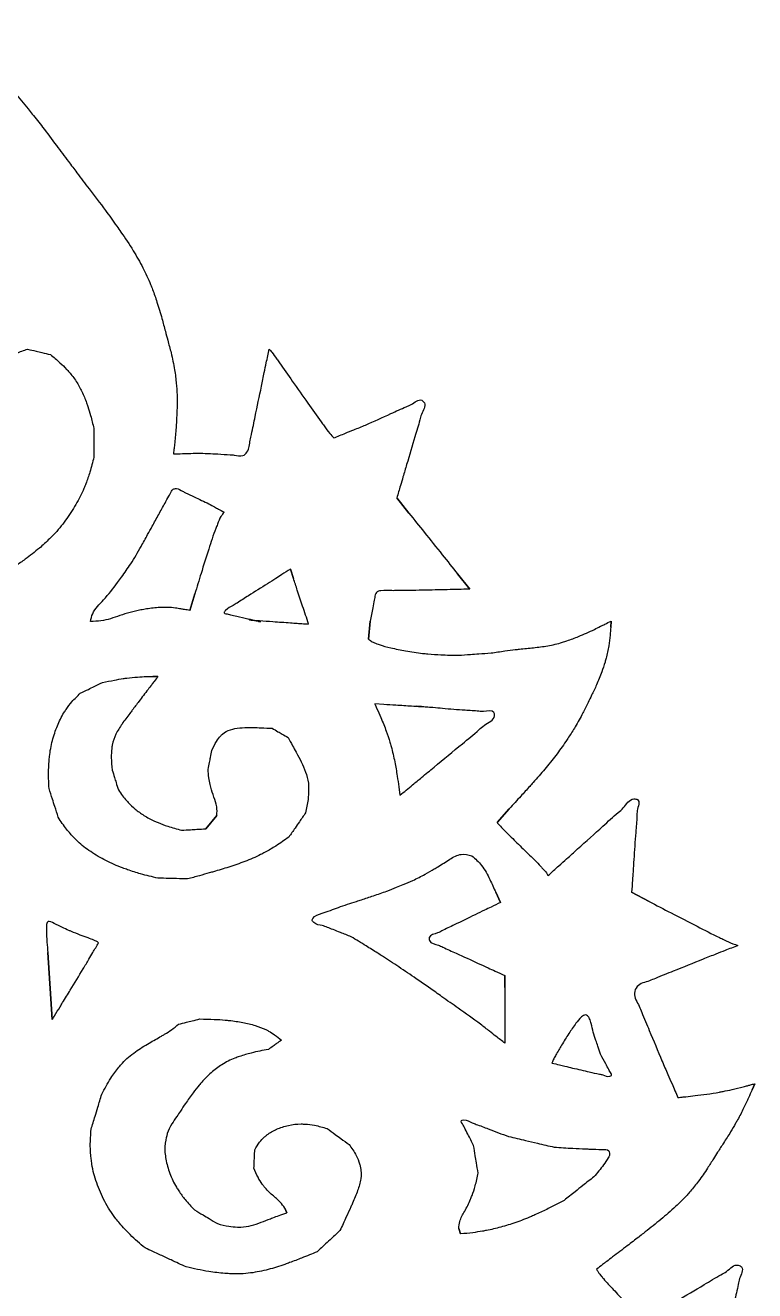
# Model space of a CAD drawing. Extents: x 0 to 195, y 4 to 248.
# Drawn here: x 103.7 to 152.2, y 163 to 247 of the extents above; entities that cross this region are included whole.
import ezdxf

# ---------------------------------------------------------------- set-up
doc = ezdxf.new("R2010")
doc.units = 0
doc.layers.add('layer_1', color=7, linetype='CONTINUOUS')

msp = doc.modelspace()

# ---------------------------------------------------------------- linework, layer by layer
at = {"layer": 'layer_1', "color": 1}
for points in [[(128.397642, 215.655636), (129.204609, 214.646909)], [(121.534678, 210.316562), (121.332663, 210.922674)], [(132.43224, 210.612241), (133.239274, 209.603513)], [(114.993817, 209.28095), (114.665665, 208.195112)], [(118.6285, 207.55981), (118.6285, 207.559815)], [(126.632314, 207.485492), (126.531434, 206.275004)], [(142.619904, 207.485492), (142.594532, 207.081976)], [(108.074295, 207.462542), (108.074295, 207.462542)], [(119.362746, 207.437503), (119.211233, 207.462536)], [(122.544892, 207.285989), (122.544892, 207.285989)], [(112.215773, 203.801058), (112.544243, 203.801058)], [(135.862019, 195.028169), (135.054982, 194.120255)], [(115.726392, 193.699391), (116.458626, 194.58315)], [(133.378486, 191.906495), (133.378486, 191.906495)], [(134.969367, 189.481969), (135.272457, 188.800295)], [(143.981722, 189.480377), (145.141774, 188.875098)], [(105.233305, 185.479324), (105.536395, 181.034765)], [(135.575479, 183.951636), (135.575479, 183.168565)], [(140.286665, 180.782246), (140.286665, 180.782246)], [(152.15225, 176.770852), (151.975553, 176.367337)], [(121.092512, 168.193185), (120.966059, 168.52133)], [(132.636637, 166.804319), (132.510184, 167.157912)]]:
    msp.add_lwpolyline(points, close=True, dxfattribs=at)
for points in [[(127.545063, 201.944578), (126.938945, 201.982726)], [(128.529826, 196.477454), (128.605778, 195.921846)]]:
    msp.add_lwpolyline(points, dxfattribs=at)
for points, knots in [([(98.898963, 247.030761), (99.270554, 246.625912), (99.910985, 245.928161), (100.658354, 245.120777), (101.360749, 244.364648), (102.105834, 243.569544), (103.047625, 242.534559), (103.738088, 241.727438), (104.349794, 240.965723), (104.979642, 240.164776), (105.501631, 239.462566), (105.802702, 239.057548)], [0, 0, 0, 0, 1.648587, 2.841312, 3.300578, 4.744682, 6.110241, 7.498381, 7.930136, 9.041004, 10.554913, 10.554913, 10.554913, 10.554913]), ([(105.802702, 239.057548), (106.070407, 238.702574), (106.525503, 238.099119), (107.24845, 237.140807), (107.703731, 236.537499), (107.971543, 236.182612)], [0, 0, 0, 0, 1.333811, 2.267473, 3.601267, 3.601267, 3.601267, 3.601267]), ([(107.971543, 236.182612), (108.336356, 235.704322), (108.95997, 234.886729), (109.657461, 233.92187), (110.28217, 233.037627), (110.884976, 232.126574), (111.548252, 230.966981), (111.955234, 230.096306), (112.25036, 229.3323), (112.521216, 228.581496), (112.707741, 227.927938), (112.813176, 227.558511)], [0, 0, 0, 0, 1.804544, 3.084704, 3.571359, 5.05258, 6.359951, 7.575983, 7.930842, 8.816995, 9.96917, 9.96917, 9.96917, 9.96917]), ([(112.813176, 227.558511), (112.887883, 227.27827), (113.014879, 226.801882), (113.216618, 226.045329), (113.343664, 225.56902), (113.418393, 225.288852)], [0, 0, 0, 0, 0.870084, 1.479075, 2.348966, 2.348966, 2.348966, 2.348966]), ([(100.964886, 221.238779), (100.949805, 221.458472), (100.922367, 221.858193), (100.994158, 222.330095), (101.105212, 222.850421), (101.349583, 223.455088), (101.803119, 224.186962), (102.259287, 224.682575), (102.72708, 225.015612), (103.199108, 225.301672), (103.643317, 225.448728), (103.894124, 225.531757)], [0, 0, 0, 0, 0.658524, 1.198158, 1.424181, 2.25469, 3.135294, 4.001157, 4.248332, 4.857424, 5.647301, 5.647301, 5.647301, 5.647301]), ([(103.894124, 225.531757), (104.08119, 225.48806), (104.399202, 225.413774), (104.904308, 225.295931), (105.222356, 225.221822), (105.409443, 225.178229)], [0, 0, 0, 0, 0.576307, 0.979718, 1.556012, 1.556012, 1.556012, 1.556012]), ([(105.409443, 225.178229), (105.624471, 224.999216), (105.997999, 224.688253), (106.398161, 224.286735), (106.771691, 223.884939), (107.135402, 223.403179), (107.520409, 222.712628), (107.751357, 222.146533), (107.929685, 221.610695), (108.102047, 221.049946), (108.220364, 220.560776), (108.288502, 220.279068)], [0, 0, 0, 0, 0.838889, 1.457239, 1.698822, 2.484663, 3.260324, 4.064817, 4.314428, 4.954608, 5.823891, 5.823891, 5.823891, 5.823891]), ([(113.418393, 225.288852), (113.503561, 224.914379), (113.658154, 224.234662), (113.75177, 223.4127), (113.826159, 222.515698), (113.820472, 221.496115), (113.749567, 220.285812), (113.673807, 219.471961), (113.620008, 218.978806), (113.602009, 218.767696), (113.57654, 218.620491), (113.569709, 218.581011)], [0, 0, 0, 0, 1.151178, 2.08954, 2.478422, 3.851283, 5.142123, 6.115825, 6.302673, 6.630575, 6.750749, 6.750749, 6.750749, 6.750749]), ([(119.420077, 223.069569), (119.48235, 223.374646), (119.58822, 223.893301), (119.756352, 224.717107), (119.862204, 225.235839), (119.924473, 225.540989)], [0, 0, 0, 0, 0.934103, 1.58805, 2.522366, 2.522366, 2.522366, 2.522366]), ([(119.924473, 225.540989), (119.984082, 225.470616), (120.163382, 225.258938), (120.379067, 224.947461), (120.837326, 224.311409), (121.518089, 223.332551), (122.441035, 222.020263), (123.138533, 221.02439), (123.632222, 220.35608), (123.894954, 219.99082), (124.123077, 219.737996), (124.211335, 219.640182)], [0, 0, 0, 0, 0.276576, 0.831926, 1.135152, 2.628782, 4.40831, 5.948696, 6.275456, 6.901451, 7.296467, 7.296467, 7.296467, 7.296467]), ([(115.183715, 218.631449), (115.631541, 218.617051), (116.348367, 218.594005), (117.158636, 218.533599), (117.703405, 218.510188), (118.134644, 218.361464), (118.60759, 218.80591), (118.621572, 219.35905), (118.813165, 220.140771), (119.0528, 221.339793), (119.27839, 222.402261), (119.420077, 223.069569)], [0, 0, 0, 0, 1.345873, 2.154316, 2.424172, 3.002521, 3.362399, 4.176629, 4.575983, 5.788613, 7.836386, 7.836386, 7.836386, 7.836386]), ([(126.329673, 220.497658), (126.889299, 220.74445), (127.784721, 221.139325), (128.798168, 221.629454), (129.467145, 221.876209), (129.915127, 222.311742), (130.412668, 221.823232), (130.040408, 221.325865), (129.875976, 220.590993), (129.512287, 219.474868), (129.156508, 218.217554), (128.834374, 217.135093), (128.616126, 216.395404), (128.478561, 215.929622), (128.397642, 215.655636)], [0, 0, 0, 0, 1.843296, 2.949337, 3.318037, 4.069254, 4.314297, 5.102435, 5.488088, 6.645007, 8.573132, 9.430222, 10.030159, 10.887178, 10.887178, 10.887178, 10.887178]), ([(108.288502, 220.279068), (108.288502, 220.042104), (108.288502, 219.63927), (108.288502, 218.999487), (108.288502, 218.596667), (108.288502, 218.359717)], [0, 0, 0, 0, 0.710892, 1.208502, 1.919351, 1.919351, 1.919351, 1.919351]), ([(124.211335, 219.640182), (124.472862, 219.746), (124.917466, 219.925894), (125.623579, 220.211719), (126.068153, 220.391754), (126.329673, 220.497658)], [0, 0, 0, 0, 0.846371, 1.438857, 2.285305, 2.285305, 2.285305, 2.285305]), ([(113.569709, 218.581011), (113.768977, 218.587186), (114.107728, 218.597684), (114.64573, 218.614497), (114.984463, 218.625171), (115.183715, 218.631449)], [0, 0, 0, 0, 0.598091, 1.016741, 1.614794, 1.614794, 1.614794, 1.614794]), ([(108.288502, 218.359717), (108.208371, 218.029158), (108.063885, 217.433123), (107.81745, 216.750215), (107.528554, 216.022063), (107.106397, 215.194214), (106.432658, 214.159206), (105.823117, 213.415411), (105.222962, 212.816068), (104.619324, 212.252944), (104.058984, 211.830129), (103.742935, 211.591648)], [0, 0, 0, 0, 1.019603, 1.838458, 2.175079, 3.369707, 4.617492, 5.875433, 6.24448, 7.161914, 8.348842, 8.348842, 8.348842, 8.348842]), ([(112.594739, 214.559087), (112.735647, 214.810711), (112.961103, 215.213314), (113.209567, 215.674173), (113.388029, 215.973367), (113.477001, 216.248257), (113.859299, 216.311907), (114.11157, 216.126803), (114.509644, 215.949682), (115.088607, 215.66472), (115.605401, 215.419482), (115.928395, 215.266209)], [0, 0, 0, 0, 0.866704, 1.386741, 1.560091, 1.928251, 2.149081, 2.603718, 2.818355, 3.462252, 4.535391, 4.535391, 4.535391, 4.535391]), ([(115.928395, 215.266209), (116.05311, 215.197574), (116.265113, 215.080899), (116.60185, 214.895696), (116.813886, 214.779153), (116.938607, 214.710601)], [0, 0, 0, 0, 0.42706, 0.725966, 1.152921, 1.152921, 1.152921, 1.152921]), ([(111.433013, 212.437654), (111.576401, 212.699563), (111.820166, 213.144816), (112.207408, 213.85196), (112.451281, 214.297185), (112.594739, 214.559087)], [0, 0, 0, 0, 0.895772, 1.522841, 2.418695, 2.418695, 2.418695, 2.418695]), ([(116.938607, 214.710601), (116.863689, 214.619414), (116.666883, 214.379869), (116.528145, 213.988408), (116.239888, 213.272425), (115.891057, 212.179836), (115.432231, 210.731456), (115.131695, 209.737125), (114.993817, 209.28095)], [0, 0, 0, 0, 0.352109, 0.924976, 1.227433, 2.672202, 4.358603, 5.788099, 5.788099, 5.788099, 5.788099]), ([(129.204609, 214.646909), (129.543316, 214.223514), (130.28049, 213.302023), (131.35636, 211.957128), (132.093533, 211.035636), (132.43224, 210.612241)], [0, 0, 0, 0, 1.626616, 3.540217, 5.166832, 5.166832, 5.166832, 5.166832]), ([(108.074295, 207.462542), (108.110702, 207.635961), (108.228724, 208.198128), (109.043321, 208.953122), (109.661853, 209.759593), (110.25497, 210.561178), (110.799171, 211.346985), (111.206105, 212.047207), (111.433013, 212.437654)], [0, 0, 0, 0, 0.524114, 1.699007, 3.174407, 3.612563, 4.686881, 6.040975, 6.040975, 6.040975, 6.040975]), ([(103.742935, 211.591648), (103.530926, 211.441988), (103.170507, 211.187565), (102.598062, 210.783488), (102.237623, 210.529075), (102.025598, 210.379418)], [0, 0, 0, 0, 0.778532, 1.323516, 2.102081, 2.102081, 2.102081, 2.102081]), ([(121.332663, 210.922674), (121.145597, 210.804168), (120.82759, 210.602711), (120.322492, 210.282694), (119.583475, 209.815699), (118.723373, 209.264479), (117.96528, 208.798029), (117.454929, 208.4533), (117.143943, 208.347831), (116.86017, 207.969795), (117.187088, 207.957754), (117.443954, 207.883621), (117.891229, 207.787371), (118.370656, 207.670444), (118.790358, 207.572196), (119.076424, 207.504819), (119.256692, 207.462437), (119.362746, 207.437503)], [0, 0, 0, 0, 0.664346, 1.12937, 1.793663, 3.288162, 4.184962, 4.483925, 5.10362, 5.276581, 5.564566, 5.711626, 6.152694, 6.88761, 7.214201, 7.442889, 7.76969, 7.76969, 7.76969, 7.76969]), ([(122.544892, 207.285989), (122.412704, 207.682583), (122.163292, 208.430877), (121.826555, 209.441068), (121.621992, 210.054661), (121.534678, 210.316562)], [0, 0, 0, 0, 1.25413, 2.366294, 3.194512, 3.194512, 3.194512, 3.194512]), ([(133.239274, 209.603513), (132.98393, 209.597236), (132.549875, 209.586564), (131.860526, 209.569764), (130.852448, 209.545272), (129.67675, 209.517542), (128.646048, 209.508865), (127.937627, 209.496345), (127.499076, 209.538378), (126.977802, 209.432879), (126.949844, 209.103726), (126.87651, 208.766659), (126.778193, 208.239769), (126.688616, 207.776607), (126.632314, 207.485492)], [0, 0, 0, 0, 0.766272, 1.30257, 2.068579, 3.792011, 4.826039, 5.170725, 5.901963, 6.214816, 6.573728, 6.746992, 7.274078, 8.165939, 8.165939, 8.165939, 8.165939]), ([(114.665665, 208.195112), (114.547167, 208.213882), (114.345737, 208.24579), (114.025674, 208.295165), (113.488833, 208.389899), (112.723117, 208.404179), (111.957473, 208.317988), (111.059549, 208.162588), (110.054235, 207.890358), (108.97179, 207.468733), (108.305989, 207.46414), (108.074295, 207.462542)], [0, 0, 0, 0, 0.359922, 0.611817, 0.971597, 1.994568, 2.892935, 3.281288, 4.726736, 6.021685, 6.712835, 6.712835, 6.712835, 6.712835]), ([(118.6285, 207.559815), (118.662363, 207.557443), (118.730089, 207.552699), (118.831676, 207.545578), (119.018314, 207.532595), (119.468331, 207.501057), (120.270879, 207.444954), (121.103168, 207.386843), (121.742231, 207.341938), (122.143559, 207.313899), (122.396251, 207.296326), (122.544892, 207.285989)], [0, 0, 0, 0, 0.101838, 0.203675, 0.30551, 0.663104, 1.557037, 2.719032, 3.166047, 3.478953, 3.925953, 3.925953, 3.925953, 3.925953]), ([(119.211233, 207.462536), (119.160536, 207.47104), (119.043141, 207.490731), (118.848888, 207.523103), (118.705339, 207.547012), (118.6285, 207.55981)], [0, 0, 0, 0, 0.154216, 0.357105, 0.590795, 0.590795, 0.590795, 0.590795]), ([(134.65152, 205.36709), (134.956653, 205.412741), (135.493565, 205.493069), (136.124668, 205.571508), (136.759285, 205.644951), (137.477449, 205.709126), (138.433387, 205.831585), (139.175354, 205.998495), (139.855747, 206.224555), (140.570149, 206.491522), (141.307963, 206.826052), (141.880017, 207.115793), (142.250087, 207.300343), (142.482929, 207.416916), (142.619904, 207.485492)], [0, 0, 0, 0, 0.925547, 1.628592, 1.90775, 2.842071, 3.791465, 4.797872, 5.116265, 5.941974, 7.08472, 7.544131, 7.865767, 8.325312, 8.325312, 8.325312, 8.325312]), ([(142.594532, 207.081976), (142.582931, 206.906874), (142.555439, 206.491913), (142.468709, 205.799243), (142.347877, 205.19893), (142.179925, 204.624803), (141.986426, 204.029893), (141.780518, 203.534399), (141.661945, 203.249068)], [0, 0, 0, 0, 0.526383, 1.247431, 2.093019, 2.35935, 3.041822, 3.968386, 3.968386, 3.968386, 3.968386]), ([(126.531434, 206.275004), (126.605314, 206.218427), (126.771117, 206.091455), (127.022485, 205.999892), (127.429339, 205.850346), (128.066871, 205.68548), (129.024795, 205.485588), (129.84982, 205.364422), (130.632992, 205.292326), (131.422632, 205.234796), (132.098393, 205.222669), (132.482679, 205.215773)], [0, 0, 0, 0, 0.277763, 0.623361, 0.794125, 1.579851, 2.593045, 3.73102, 4.078134, 4.952527, 6.105342, 6.105342, 6.105342, 6.105342]), ([(132.482679, 205.215773), (132.750395, 205.23441), (133.205543, 205.266094), (133.92849, 205.316533), (134.383719, 205.348364), (134.65152, 205.36709)], [0, 0, 0, 0, 0.805091, 1.36875, 2.174113, 2.174113, 2.174113, 2.174113]), ([(107.392565, 202.689839), (107.573368, 202.77715), (107.880755, 202.925588), (108.369027, 203.161316), (108.676501, 203.309723), (108.85738, 203.397026)], [0, 0, 0, 0, 0.602344, 1.024052, 1.626591, 1.626591, 1.626591, 1.626591]), ([(108.85738, 203.397026), (109.123772, 203.455652), (109.584233, 203.556986), (110.124975, 203.648683), (110.634516, 203.725254), (111.148622, 203.773877), (111.73029, 203.799615), (112.072716, 203.800633), (112.215773, 203.801058)], [0, 0, 0, 0, 0.818169, 1.414212, 1.644921, 2.363894, 2.961959, 3.391104, 3.391104, 3.391104, 3.391104]), ([(112.544243, 203.801058), (112.463141, 203.69502), (112.32529, 203.514782), (112.106428, 203.228562), (111.766335, 202.783933), (111.337371, 202.221522), (110.933617, 201.690919), (110.556725, 201.194318), (110.16582, 200.680543), (109.740231, 199.994805), (109.533705, 199.429588), (109.462242, 198.903409), (109.42663, 198.344895), (109.481842, 197.866996), (109.513998, 197.588664)], [0, 0, 0, 0, 0.400494, 0.680734, 1.080925, 2.079846, 2.802738, 3.081139, 3.950209, 4.738617, 5.49676, 5.729296, 6.330659, 7.16937, 7.16937, 7.16937, 7.16937]), ([(105.321624, 196.376435), (105.301897, 196.716849), (105.266993, 197.31919), (105.303328, 198.02734), (105.366471, 198.748255), (105.521915, 199.545292), (105.842591, 200.521433), (106.17383, 201.208845), (106.521575, 201.727411), (106.858225, 202.181397), (107.202746, 202.509221), (107.392565, 202.689839)], [0, 0, 0, 0, 1.022142, 1.80862, 2.124238, 3.193134, 4.23436, 5.202022, 5.468, 6.107383, 6.891896, 6.891896, 6.891896, 6.891896]), ([(141.661945, 203.249068), (141.54986, 203.018645), (141.359325, 202.626947), (141.056709, 202.004901), (140.866171, 201.613282), (140.754096, 201.38293)], [0, 0, 0, 0, 0.768715, 1.306743, 2.07525, 2.07525, 2.07525, 2.07525]), ([(126.938945, 201.982726), (126.943935, 201.971502), (126.983852, 201.881706), (127.11812, 201.578447), (127.38473, 200.993799), (127.684187, 200.240412), (127.895661, 199.594551), (128.096368, 198.918521), (128.264286, 198.166043), (128.42009, 197.270823), (128.49677, 196.716442), (128.529826, 196.477454)], [0, 0, 0, 0, 0.03685, 0.294803, 0.994959, 1.964485, 2.724927, 3.033025, 4.079855, 5.03498, 5.758721, 5.758721, 5.758721, 5.758721]), ([(130.575311, 201.755255), (130.178746, 201.780079), (129.43054, 201.826915), (128.420455, 201.889974), (127.806936, 201.928243), (127.545063, 201.944578)], [0, 0, 0, 0, 1.192023, 2.249011, 3.036157, 3.036157, 3.036157, 3.036157]), ([(131.434012, 201.679704), (131.221987, 201.698356), (130.861547, 201.730065), (130.289101, 201.78057), (129.928684, 201.812459), (129.716675, 201.831218)], [0, 0, 0, 0, 0.638531, 1.085496, 1.724007, 1.724007, 1.724007, 1.724007]), ([(130.878401, 197.790755), (131.497712, 198.309557), (132.482428, 199.134461), (133.633766, 200.043392), (134.286985, 200.682991), (134.950546, 200.918113), (134.830269, 201.626585), (134.26013, 201.442861), (133.657919, 201.524585), (132.727529, 201.562097), (131.928461, 201.634749), (131.434012, 201.679704)], [0, 0, 0, 0, 2.432641, 3.867944, 4.339039, 5.258878, 5.488179, 6.165824, 6.480657, 7.40318, 8.900596, 8.900596, 8.900596, 8.900596]), ([(140.754096, 201.38293), (140.584486, 201.075603), (140.282458, 200.52834), (139.891051, 199.905224), (139.472632, 199.264848), (138.952722, 198.554757), (138.222521, 197.651644), (137.634524, 196.973675), (137.101609, 196.377274), (136.575374, 195.79437), (136.119583, 195.304814), (135.862019, 195.028169)], [0, 0, 0, 0, 1.052846, 1.874819, 2.206732, 3.34766, 4.512743, 5.690283, 6.039487, 6.912185, 8.046119, 8.046119, 8.046119, 8.046119]), ([(116.130481, 198.90196), (116.219192, 199.106182), (116.369699, 199.452663), (116.641992, 199.796747), (116.930836, 200.087937), (117.360602, 200.30111), (117.98835, 200.407434), (118.497774, 200.419071), (118.975546, 200.414147), (119.464137, 200.403128), (119.881661, 200.379755), (120.120434, 200.366389)], [0, 0, 0, 0, 0.664856, 1.127987, 1.305878, 1.89306, 2.522295, 3.207429, 3.418828, 3.955891, 4.673287, 4.673287, 4.673287, 4.673287]), ([(120.120434, 200.366389), (120.251342, 200.291564), (120.47391, 200.164347), (120.827482, 199.96231), (121.050152, 199.835109), (121.181149, 199.760277)], [0, 0, 0, 0, 0.452351, 0.769081, 1.221674, 1.221674, 1.221674, 1.221674]), ([(121.181149, 199.760277), (121.280646, 199.577676), (121.459227, 199.249938), (121.669386, 198.862665), (121.892333, 198.451287), (122.152625, 197.969533), (122.432212, 197.284532), (122.547628, 196.704495), (122.550858, 196.151463), (122.516071, 195.55594), (122.406779, 195.053747), (122.342875, 194.760106)], [0, 0, 0, 0, 0.623848, 1.119709, 1.321831, 2.027655, 2.761366, 3.53543, 3.780517, 4.419755, 5.319802, 5.319802, 5.319802, 5.319802]), ([(115.877895, 197.639165), (115.909034, 197.795032), (115.961978, 198.060034), (116.046173, 198.480965), (116.099254, 198.746025), (116.130481, 198.90196)], [0, 0, 0, 0, 0.47684, 0.810717, 1.287808, 1.287808, 1.287808, 1.287808]), ([(109.513998, 197.588664), (109.563878, 197.426535), (109.648674, 197.150915), (109.783374, 196.713168), (109.868198, 196.437553), (109.918095, 196.275425)], [0, 0, 0, 0, 0.508886, 0.86511, 1.374006, 1.374006, 1.374006, 1.374006]), ([(116.458626, 194.58315), (116.467284, 194.778118), (116.485903, 195.197367), (116.262967, 195.810789), (116.092188, 196.29258), (115.986868, 196.722394), (115.907296, 197.116167), (115.888323, 197.453669), (115.877895, 197.639165)], [0, 0, 0, 0, 0.58013, 1.24748, 1.928352, 2.118255, 2.574354, 3.130945, 3.130945, 3.130945, 3.130945]), ([(128.605778, 195.921846), (128.886346, 196.152527), (129.363328, 196.544701), (130.120869, 197.16767), (130.597827, 197.559978), (130.878401, 197.790755)], [0, 0, 0, 0, 1.089674, 1.852515, 2.942386, 2.942386, 2.942386, 2.942386]), ([(105.927735, 194.457081), (105.852915, 194.694031), (105.725719, 195.096853), (105.523682, 195.736638), (105.396461, 196.139471), (105.321624, 196.376435)], [0, 0, 0, 0, 0.745446, 1.267279, 2.012782, 2.012782, 2.012782, 2.012782]), ([(109.918095, 196.275425), (110.009805, 196.141671), (110.178063, 195.896273), (110.407837, 195.626301), (110.676245, 195.327168), (111.044643, 194.980436), (111.623798, 194.555964), (112.147909, 194.272015), (112.686315, 194.049113), (113.278613, 193.828231), (113.803798, 193.683047), (114.110069, 193.598381)], [0, 0, 0, 0, 0.486182, 0.891993, 1.062222, 1.691965, 2.40512, 3.211404, 3.472195, 4.153226, 5.106015, 5.106015, 5.106015, 5.106015]), ([(140.401019, 192.355313), (140.963668, 192.854727), (141.863929, 193.653808), (142.856691, 194.594935), (143.559769, 195.151919), (143.856534, 195.73697), (144.602109, 195.630238), (144.334772, 194.997395), (144.339576, 194.316778), (144.228029, 193.203965), (144.158404, 191.985261), (144.082261, 190.925986), (144.032119, 190.203291), (144.000387, 189.748113), (143.981722, 189.480377)], [0, 0, 0, 0, 2.261529, 3.618536, 4.070898, 4.997394, 5.243575, 5.973329, 6.335617, 7.422493, 9.233977, 10.039297, 10.60294, 11.408029, 11.408029, 11.408029, 11.408029]), ([(112.544229, 190.416619), (112.160171, 190.507237), (111.482904, 190.667037), (110.705748, 190.916828), (109.929004, 191.189679), (109.092592, 191.55977), (108.087922, 192.145582), (107.399611, 192.675558), (106.886637, 193.194451), (106.427174, 193.70329), (106.106711, 194.186958), (105.927735, 194.457081)], [0, 0, 0, 0, 1.183321, 2.086723, 2.447068, 3.6532, 4.822996, 5.930879, 6.244382, 7.011728, 7.982385, 7.982385, 7.982385, 7.982385]), ([(122.342875, 194.760106), (122.205687, 194.560567), (121.972465, 194.221348), (121.602059, 193.682573), (121.368843, 193.343336), (121.231656, 193.143783)], [0, 0, 0, 0, 0.726448, 1.234974, 1.961456, 1.961456, 1.961456, 1.961456]), ([(135.054982, 194.120255), (135.104135, 194.057446), (135.236407, 193.888428), (135.440498, 193.687501), (135.823327, 193.296893), (136.406411, 192.734071), (137.172652, 191.979699), (137.749519, 191.417793), (138.110813, 191.023603), (138.304559, 190.830952), (138.399889, 190.653395), (138.433933, 190.589988)], [0, 0, 0, 0, 0.239091, 0.643395, 0.857384, 1.880344, 3.073653, 4.08477, 4.292908, 4.680162, 4.895272, 4.895272, 4.895272, 4.895272]), ([(114.110069, 193.598381), (114.309621, 193.610851), (114.648856, 193.632051), (115.187631, 193.665721), (115.526853, 193.686921), (115.726392, 193.699391)], [0, 0, 0, 0, 0.599826, 1.01969, 1.619477, 1.619477, 1.619477, 1.619477]), ([(121.231656, 193.143783), (120.9464, 192.940821), (120.438095, 192.579157), (119.800578, 192.213418), (119.125306, 191.853136), (118.322559, 191.513999), (117.271291, 191.15179), (116.478583, 190.916381), (115.827667, 190.72986), (115.255861, 190.56761), (114.774949, 190.436924), (114.514152, 190.366053)], [0, 0, 0, 0, 1.049603, 1.870318, 2.20254, 3.345531, 4.478667, 5.537702, 5.825753, 6.510041, 7.320802, 7.320802, 7.320802, 7.320802]), ([(138.433933, 190.589988), (138.676756, 190.807883), (139.089582, 191.178329), (139.745277, 191.766771), (140.158142, 192.137326), (140.401019, 192.355313)], [0, 0, 0, 0, 0.978761, 1.664001, 2.643067, 2.643067, 2.643067, 2.643067]), ([(129.464476, 190.265043), (129.737303, 190.40048), (130.220316, 190.640258), (130.769269, 190.955008), (131.318401, 191.286366), (131.872949, 191.652489), (132.627129, 192.092894), (133.139904, 191.965683), (133.378486, 191.906495)], [0, 0, 0, 0, 0.913396, 1.617076, 1.899071, 2.833569, 3.65175, 4.363669, 4.363669, 4.363669, 4.363669]), ([(133.378486, 191.906495), (133.608133, 191.702328), (134.109033, 191.257003), (134.560411, 190.373703), (134.839749, 189.764603), (134.969367, 189.481969)], [0, 0, 0, 0, 0.914681, 1.995077, 2.930413, 2.930413, 2.930413, 2.930413]), ([(114.514152, 190.366053), (114.270908, 190.37225), (113.857424, 190.382783), (113.200783, 190.399639), (112.787387, 190.41033), (112.544229, 190.416619)], [0, 0, 0, 0, 0.729966, 1.240855, 1.970571, 1.970571, 1.970571, 1.970571]), ([(127.747142, 189.557918), (127.959151, 189.645226), (128.319568, 189.793651), (128.892013, 190.02936), (129.252452, 190.177752), (129.464476, 190.265043)], [0, 0, 0, 0, 0.687847, 1.169348, 1.857218, 1.857218, 1.857218, 1.857218]), ([(123.453775, 187.285298), (123.251988, 187.30496), (122.978763, 187.331582), (122.751424, 187.618667), (122.92826, 187.933292), (123.607873, 188.118076), (124.542799, 188.511685), (125.436306, 188.778934), (126.209491, 189.034902), (126.884437, 189.25874), (127.445596, 189.453345), (127.747142, 189.557918)], [0, 0, 0, 0, 0.596981, 0.808329, 0.900819, 1.60893, 2.757584, 4.028205, 4.378731, 5.203128, 6.160683, 6.160683, 6.160683, 6.160683]), ([(135.272457, 188.800295), (135.066603, 188.700533), (134.716681, 188.530952), (134.161279, 188.261424), (133.347068, 187.868224), (132.412302, 187.402036), (131.552776, 187.014695), (131.034013, 186.717903), (130.514745, 186.662233), (130.557431, 186.076998), (131.075438, 186.036771), (131.633052, 185.736189), (132.540272, 185.350986), (133.533585, 184.883462), (134.396989, 184.490513), (134.986078, 184.220981), (135.357174, 184.051397), (135.575479, 183.951636)], [0, 0, 0, 0, 0.686225, 1.166486, 1.852434, 3.395842, 4.322007, 4.630766, 5.260137, 5.470062, 6.13256, 6.456557, 7.42846, 9.048142, 9.767959, 10.271905, 10.991934, 10.991934, 10.991934, 10.991934]), ([(145.141774, 188.875098), (145.62878, 188.620931), (146.689408, 188.067393), (148.243536, 187.267532), (149.411379, 186.665915), (150.206137, 186.289071), (150.607996, 186.085874), (150.927493, 185.985841), (151.042642, 185.949789)], [0, 0, 0, 0, 1.647984, 3.589061, 5.244319, 5.58733, 6.22898, 6.590545, 6.590545, 6.590545, 6.590545]), ([(108.60478, 186.123573), (108.57957, 186.147742), (108.514747, 186.209888), (108.403516, 186.254716), (108.200623, 186.346295), (107.865817, 186.465355), (107.365541, 186.651161), (106.938212, 186.816635), (106.546173, 186.986094), (106.147955, 187.166585), (105.750924, 187.355195), (105.14367, 187.678755), (105.145542, 186.524945), (105.195629, 185.928199), (105.233305, 185.479324)], [0, 0, 0, 0, 0.104062, 0.267578, 0.353411, 0.77346, 1.330903, 1.956402, 2.14506, 2.616732, 3.230365, 3.643152, 4.155594, 5.711134, 5.711134, 5.711134, 5.711134]), ([(125.373126, 186.52767), (125.136158, 186.62116), (124.733308, 186.780094), (124.093525, 187.032637), (123.690721, 187.19172), (123.453775, 187.285298)], [0, 0, 0, 0, 0.76423, 1.299204, 2.06347, 2.06347, 2.06347, 2.06347]), ([(133.959153, 180.719308), (133.46258, 181.075142), (132.608665, 181.68704), (131.614192, 182.392367), (130.6902, 183.044958), (129.738638, 183.70917), (128.561164, 184.510527), (127.704883, 185.073818), (126.979367, 185.535979), (126.29152, 185.969391), (125.702362, 186.327532), (125.373126, 186.52767)], [0, 0, 0, 0, 1.832706, 3.151553, 3.657604, 5.226339, 6.632836, 7.930389, 8.300951, 9.213472, 10.369334, 10.369334, 10.369334, 10.369334]), ([(107.581876, 184.393486), (107.708122, 184.607043), (107.922758, 184.970119), (108.263725, 185.546815), (108.478457, 185.909948), (108.60478, 186.123573)], [0, 0, 0, 0, 0.744246, 1.265321, 2.009859, 2.009859, 2.009859, 2.009859]), ([(151.042642, 185.949789), (150.756195, 185.837701), (150.269239, 185.647154), (149.495851, 185.344516), (149.008912, 185.153963), (148.722479, 185.041874)], [0, 0, 0, 0, 0.92279, 1.568729, 2.491479, 2.491479, 2.491479, 2.491479]), ([(148.722479, 185.041874), (148.065952, 184.773754), (147.015466, 184.344745), (145.817283, 183.87932), (145.033138, 183.531883), (144.373075, 183.416944), (144.057553, 182.621401), (144.442316, 182.065834), (144.75467, 181.242011), (145.277804, 180.032677), (145.721771, 178.956552), (145.999247, 178.283981)], [0, 0, 0, 0, 2.130514, 3.408954, 3.835142, 4.735446, 5.207683, 6.13121, 6.568317, 7.879601, 10.065008, 10.065008, 10.065008, 10.065008]), ([(105.536395, 181.034765), (105.542707, 181.045132), (105.593204, 181.128072), (105.763639, 181.407989), (105.984521, 181.77089), (106.331872, 182.341005), (106.843268, 183.180659), (107.297803, 183.927025), (107.581876, 184.393486)], [0, 0, 0, 0, 0.036414, 0.291309, 0.983167, 1.310922, 2.294096, 3.932557, 3.932557, 3.932557, 3.932557]), ([(135.575479, 183.168565), (135.575479, 182.840629), (135.575479, 182.130496), (135.575479, 181.103579), (135.575479, 180.342564), (135.575479, 179.854954), (135.575479, 179.644541), (135.575479, 179.496162), (135.575479, 179.456575)], [0, 0, 0, 0, 0.983809, 2.130397, 3.080752, 3.266853, 3.593229, 3.71199, 3.71199, 3.71199, 3.71199]), ([(108.819226, 176.072412), (109.008449, 176.4377), (109.336237, 177.070484), (109.833041, 177.737285), (110.350942, 178.349667), (111.020769, 178.901535), (111.919169, 179.458271), (112.584215, 179.81308), (113.076059, 180.11317), (113.465111, 180.360506), (113.764332, 180.596099), (113.920404, 180.718983)], [0, 0, 0, 0, 1.231941, 2.134069, 2.486931, 3.636797, 4.714179, 5.656789, 5.89651, 6.442741, 7.038285, 7.038285, 7.038285, 7.038285]), ([(113.920404, 180.718983), (114.095005, 180.762593), (114.391833, 180.836731), (114.86325, 180.954596), (115.160057, 181.02888), (115.334653, 181.072577)], [0, 0, 0, 0, 0.539895, 0.917839, 1.457782, 1.457782, 1.457782, 1.457782]), ([(115.334653, 181.072577), (115.652489, 181.067124), (116.208134, 181.057592), (116.855969, 181.011352), (117.489274, 180.953665), (118.162548, 180.854213), (118.976037, 180.658076), (119.542286, 180.452994), (119.964193, 180.229313), (120.326485, 180.015215), (120.593268, 179.784323), (120.738918, 179.658268)], [0, 0, 0, 0, 0.953466, 1.666862, 1.947717, 2.861324, 3.705088, 4.456354, 4.658053, 5.137627, 5.714267, 5.714267, 5.714267, 5.714267]), ([(135.575479, 179.456575), (135.375937, 179.612436), (135.036704, 179.87741), (134.497928, 180.298321), (134.158704, 180.563383), (133.959153, 180.719308)], [0, 0, 0, 0, 0.759596, 1.291362, 2.051098, 2.051098, 2.051098, 2.051098]), ([(140.286665, 180.782246), (140.127553, 180.556894), (139.794461, 180.085131), (139.36401, 179.378579), (139.055282, 178.860578), (138.865891, 178.511557), (138.764152, 178.336336), (138.713892, 178.194455), (138.695784, 178.143339)], [0, 0, 0, 0, 0.827339, 1.73199, 2.481226, 2.635494, 2.923946, 3.086393, 3.086393, 3.086393, 3.086393]), ([(141.423332, 180.188823), (141.391219, 180.381195), (141.340333, 180.686018), (141.225167, 181.016055), (141.133205, 181.230611), (140.923856, 181.407659), (140.566879, 181.147964), (140.396662, 180.925808), (140.286665, 180.782246)], [0, 0, 0, 0, 0.584693, 0.926472, 1.039416, 1.294321, 1.603066, 2.167016, 2.167016, 2.167016, 2.167016]), ([(141.928437, 178.724008), (141.866066, 178.904812), (141.760029, 179.212199), (141.591661, 179.700471), (141.485679, 180.007944), (141.423332, 180.188823)], [0, 0, 0, 0, 0.573778, 0.975489, 1.549456, 1.549456, 1.549456, 1.549456]), ([(119.880221, 179.052156), (119.49932, 178.979851), (118.848532, 178.856313), (118.113608, 178.634583), (117.450632, 178.402276), (116.797305, 178.073758), (116.065934, 177.521845), (115.591767, 177.037114), (115.20564, 176.582025), (114.832866, 176.118445), (114.420023, 175.540156), (114.071609, 175.011843), (113.771243, 174.555438), (113.431975, 174.084597), (113.159127, 173.51012), (113.050886, 173.012152), (112.980362, 172.44652), (113.051487, 171.733285), (113.314211, 170.805364), (113.637166, 170.109171), (114.00249, 169.54236), (114.380551, 169.013586), (114.764921, 168.618018), (114.981122, 168.395519)], [0, 0, 0, 0, 1.162249, 1.985761, 2.299654, 3.269678, 4.163727, 5.036906, 5.297611, 5.954323, 6.820792, 7.427952, 7.852901, 8.45988, 9.167817, 9.74095, 9.981143, 10.876441, 11.861758, 12.869215, 13.161911, 13.884773, 14.814093, 14.814093, 14.814093, 14.814093]), ([(120.738918, 179.658268), (120.632875, 179.583451), (120.452611, 179.456269), (120.166379, 179.254232), (119.986201, 179.126996), (119.880221, 179.052156)], [0, 0, 0, 0, 0.389341, 0.661838, 1.051063, 1.051063, 1.051063, 1.051063]), ([(138.695784, 178.143339), (138.864119, 178.102776), (139.150306, 178.033816), (139.604887, 177.924305), (139.891135, 177.855361), (140.059527, 177.814804)], [0, 0, 0, 0, 0.519458, 0.883136, 1.402758, 1.402758, 1.402758, 1.402758]), ([(140.059527, 177.814804), (140.431881, 177.732493), (141.027611, 177.600804), (141.693351, 177.437217), (142.150001, 177.354503), (142.397877, 177.209794), (142.742165, 177.338588), (142.542062, 177.552047), (142.431969, 177.794101), (142.214404, 178.179494), (142.038419, 178.514589), (141.928437, 178.724008)], [0, 0, 0, 0, 1.143695, 1.829801, 2.05847, 2.531142, 2.665846, 2.951882, 3.095014, 3.524331, 4.239714, 4.239714, 4.239714, 4.239714]), ([(145.999247, 178.283981), (146.129957, 177.985092), (146.352169, 177.476968), (146.705226, 176.669975), (146.927604, 176.161886), (147.058418, 175.863003)], [0, 0, 0, 0, 0.978663, 1.663765, 2.642533, 2.642533, 2.642533, 2.642533]), ([(147.058418, 175.863003), (147.111658, 175.86717), (147.246281, 175.877707), (147.422582, 175.896373), (147.747114, 175.929783), (148.249826, 175.985634), (148.990328, 176.081157), (149.61012, 176.177401), (150.168979, 176.285195), (150.700247, 176.396032), (151.241407, 176.526666), (151.647744, 176.636478), (151.899986, 176.70357), (152.05881, 176.745931), (152.15225, 176.770852)], [0, 0, 0, 0, 0.160202, 0.405091, 0.531808, 1.138959, 1.922422, 2.771674, 3.019938, 3.62985, 4.399664, 4.689574, 4.892584, 5.182702, 5.182702, 5.182702, 5.182702]), ([(108.112042, 173.748961), (108.199349, 174.035807), (108.347771, 174.523444), (108.583499, 175.297928), (108.73192, 175.785566), (108.819226, 176.072412)], [0, 0, 0, 0, 0.899515, 1.529175, 2.42869, 2.42869, 2.42869, 2.42869]), ([(151.975553, 176.367337), (151.89899, 176.193023), (151.719358, 175.784054), (151.406075, 175.116677), (151.117503, 174.550633), (150.822207, 174.028119), (150.519266, 173.510411), (150.241692, 173.080731), (150.084286, 172.83707)], [0, 0, 0, 0, 0.571143, 1.340001, 2.211563, 2.476225, 3.140513, 4.010642, 4.010642, 4.010642, 4.010642]), ([(118.971078, 172.385478), (119.070716, 172.558483), (119.25115, 172.871779), (119.554297, 173.177589), (119.914737, 173.492208), (120.437687, 173.784304), (121.207925, 174.036588), (121.853143, 174.116224), (122.435174, 174.086093), (123.016564, 174.020139), (123.495558, 173.879693), (123.769169, 173.799467)], [0, 0, 0, 0, 0.596278, 1.079803, 1.282066, 2.031458, 2.852887, 3.705566, 3.960229, 4.601036, 5.454723, 5.454723, 5.454723, 5.454723]), ([(133.495272, 172.663122), (133.37186, 172.913962), (133.17439, 173.315326), (132.92744, 173.780998), (132.807188, 174.065178), (132.570769, 174.340887), (133.02078, 174.411906), (133.291019, 174.200956), (133.848129, 174.018008), (134.648238, 173.701745), (135.36835, 173.435582), (135.818402, 173.269237)], [0, 0, 0, 0, 0.846887, 1.355084, 1.524503, 1.85939, 2.015076, 2.608778, 2.896477, 3.759491, 5.197694, 5.197694, 5.197694, 5.197694]), ([(111.697963, 165.870056), (111.357703, 166.157263), (110.758518, 166.663024), (110.139311, 167.34374), (109.545691, 168.058312), (108.989256, 168.941262), (108.456518, 170.159652), (108.197147, 171.122579), (108.09277, 171.951362), (108.03163, 172.72766), (108.083284, 173.383701), (108.112042, 173.748961)], [0, 0, 0, 0, 1.334258, 2.349578, 2.754976, 4.120994, 5.460862, 6.734659, 7.093152, 7.966759, 9.064123, 9.064123, 9.064123, 9.064123]), ([(123.769169, 173.799467), (123.949966, 173.668461), (124.257323, 173.445747), (124.745593, 173.092173), (125.053094, 172.869646), (125.233979, 172.738746)], [0, 0, 0, 0, 0.669815, 1.138694, 1.808534, 1.808534, 1.808534, 1.808534]), ([(135.818402, 173.269237), (136.192554, 173.181947), (136.828615, 173.033553), (137.838826, 172.797846), (138.474884, 172.649423), (138.849037, 172.562115)], [0, 0, 0, 0, 1.1526, 1.959424, 3.112036, 3.112036, 3.112036, 3.112036]), ([(118.920575, 171.173248), (118.926749, 171.322907), (118.937246, 171.577329), (118.954081, 171.981405), (118.964783, 172.235821), (118.971078, 172.385478)], [0, 0, 0, 0, 0.449359, 0.763913, 1.213281, 1.213281, 1.213281, 1.213281]), ([(125.233979, 172.738746), (125.400777, 172.502061), (125.684471, 172.099501), (125.89716, 171.568616), (126.046108, 171.055455), (126.038348, 170.438028), (125.807745, 169.645318), (125.544576, 169.036282), (125.285917, 168.45631), (125.010992, 167.848956), (124.767992, 167.330658), (124.627867, 167.031781)], [0, 0, 0, 0, 0.865411, 1.471904, 1.704724, 2.466222, 3.276388, 4.172042, 4.454657, 5.181678, 6.171958, 6.171958, 6.171958, 6.171958]), ([(133.798362, 170.844781), (133.760953, 171.069275), (133.697359, 171.450911), (133.596329, 172.057024), (133.532701, 172.438643), (133.495272, 172.663122)], [0, 0, 0, 0, 0.682768, 1.160694, 1.843428, 1.843428, 1.843428, 1.843428]), ([(138.849037, 172.562115), (139.264105, 172.534784), (139.955442, 172.489263), (140.743376, 172.450839), (141.393948, 172.431366), (141.862745, 172.401824), (142.509102, 172.430537), (142.548275, 172.037023), (142.364778, 171.744203), (142.050066, 171.247536), (141.701227, 170.849603), (141.475574, 170.592192)], [0, 0, 0, 0, 1.246445, 2.076075, 2.377446, 3.177396, 3.634458, 3.945045, 4.116953, 4.676721, 5.702108, 5.702108, 5.702108, 5.702108]), ([(150.084286, 172.83707), (149.953477, 172.631556), (149.731122, 172.282216), (149.378066, 171.727421), (149.155832, 171.378132), (149.025118, 171.172687)], [0, 0, 0, 0, 0.730836, 1.242307, 1.972818, 1.972818, 1.972818, 1.972818]), ([(120.966059, 168.52133), (120.86932, 168.653204), (120.632392, 168.976181), (120.117144, 169.388711), (119.710317, 169.786321), (119.407061, 170.193292), (119.147766, 170.5916), (119.001834, 170.965209), (118.920575, 171.173248)], [0, 0, 0, 0, 0.488813, 1.197169, 1.968422, 2.187497, 2.719262, 3.387426, 3.387426, 3.387426, 3.387426]), ([(132.510184, 167.157912), (132.523209, 167.319531), (132.556477, 167.732351), (132.942831, 168.343067), (133.220599, 168.909077), (133.440037, 169.47664), (133.633336, 170.051686), (133.738642, 170.557772), (133.798362, 170.844781)], [0, 0, 0, 0, 0.480866, 1.22826, 2.113693, 2.381756, 3.052399, 3.930992, 3.930992, 3.930992, 3.930992]), ([(141.475574, 170.592192), (141.232332, 170.398845), (140.818855, 170.070181), (140.162216, 169.548263), (139.748815, 169.219696), (139.505658, 169.026438)], [0, 0, 0, 0, 0.932174, 1.584568, 2.516378, 2.516378, 2.516378, 2.516378]), ([(149.025118, 171.172687), (148.830497, 170.879575), (148.47936, 170.350737), (148.003009, 169.769486), (147.470062, 169.156226), (146.775514, 168.484828), (145.796482, 167.648137), (145.00919, 167.02595), (144.307527, 166.481227), (143.628618, 165.957625), (143.047449, 165.518432), (142.721114, 165.271818)], [0, 0, 0, 0, 1.054811, 1.903109, 2.251959, 3.492093, 4.795231, 6.115198, 6.50189, 7.460137, 8.687248, 8.687248, 8.687248, 8.687248]), ([(139.505658, 169.026438), (139.15493, 168.841856), (138.543744, 168.520199), (137.813533, 168.178808), (137.099312, 167.85986), (136.319016, 167.557613), (135.322975, 167.247271), (134.582759, 167.070755), (133.962118, 166.960962), (133.391149, 166.871099), (132.905172, 166.828086), (132.636637, 166.804319)], [0, 0, 0, 0, 1.188824, 2.071675, 2.417563, 3.535425, 4.579336, 5.5456, 5.815492, 6.47017, 7.278678, 7.278678, 7.278678, 7.278678]), ([(114.981122, 168.395519), (115.168191, 168.283288), (115.486215, 168.092492), (115.991322, 167.789447), (116.309357, 167.59863), (116.496441, 167.486382)], [0, 0, 0, 0, 0.654458, 1.112601, 1.767122, 1.767122, 1.767122, 1.767122]), ([(116.496441, 167.486382), (116.747709, 167.421045), (117.181437, 167.308262), (117.701724, 167.262943), (118.201624, 167.251997), (118.74112, 167.344201), (119.391282, 167.562917), (119.859661, 167.758876), (120.255271, 167.909185), (120.615464, 168.041178), (120.923368, 168.139289), (121.092512, 168.193185)], [0, 0, 0, 0, 0.777376, 1.341868, 1.561629, 2.276615, 2.966403, 3.617917, 3.799167, 4.236017, 4.768521, 4.768521, 4.768521, 4.768521]), ([(124.627867, 167.031781), (124.440782, 166.857184), (124.122737, 166.560368), (123.617631, 166.088931), (123.299618, 165.792085), (123.112551, 165.61747)], [0, 0, 0, 0, 0.767703, 1.305093, 2.07279, 2.07279, 2.07279, 2.07279]), ([(114.425514, 164.607258), (114.088769, 164.763116), (113.516296, 165.028077), (112.607113, 165.44901), (112.034687, 165.714112), (111.697963, 165.870056)], [0, 0, 0, 0, 1.113195, 1.892449, 3.005693, 3.005693, 3.005693, 3.005693]), ([(123.112551, 165.61747), (122.770866, 165.475804), (122.166659, 165.225293), (121.447462, 164.956478), (120.711155, 164.691021), (119.85684, 164.416761), (118.665885, 164.174576), (117.695859, 164.127044), (116.769335, 164.195669), (115.768819, 164.311636), (114.920713, 164.498279), (114.425514, 164.607258)], [0, 0, 0, 0, 1.109582, 1.962093, 2.302969, 3.45784, 4.650529, 5.939773, 6.354153, 7.437462, 8.957561, 8.957561, 8.957561, 8.957561]), ([(142.721114, 165.271818), (142.590321, 165.172204), (142.367983, 165.002867), (142.014926, 164.733876), (141.792675, 164.564484), (141.661945, 164.464846)], [0, 0, 0, 0, 0.493223, 0.838442, 1.331556, 1.331556, 1.331556, 1.331556]), ([(144.738255, 161.035459), (145.012246, 161.197377), (145.478028, 161.472636), (146.217828, 161.909433), (147.29965, 162.551301), (148.561966, 163.277936), (149.66687, 163.973231), (150.419077, 164.352149), (150.837395, 164.877129), (151.501285, 164.524658), (151.134909, 163.9481), (151.027349, 163.213999), (150.736502, 162.062901), (150.521377, 161.058152), (150.386924, 160.430183)], [0, 0, 0, 0, 0.954739, 1.623049, 2.577769, 4.725538, 6.014282, 6.443889, 7.321986, 7.576656, 8.362984, 8.750434, 9.912786, 11.850046, 11.850046, 11.850046, 11.850046]), ([(141.661945, 164.464846), (141.691559, 164.401519), (141.773891, 164.225453), (141.951341, 164.031082), (142.278565, 163.637477), (142.803913, 163.076509), (143.502356, 162.329884), (143.986233, 161.823073), (144.208541, 161.590229)], [0, 0, 0, 0, 0.208911, 0.580826, 0.780349, 1.746857, 2.883109, 3.848809, 3.848809, 3.848809, 3.848809])]:
    msp.add_open_spline(points, degree=3, knots=knots, dxfattribs=at)

doc.saveas('drawing.dxf')
